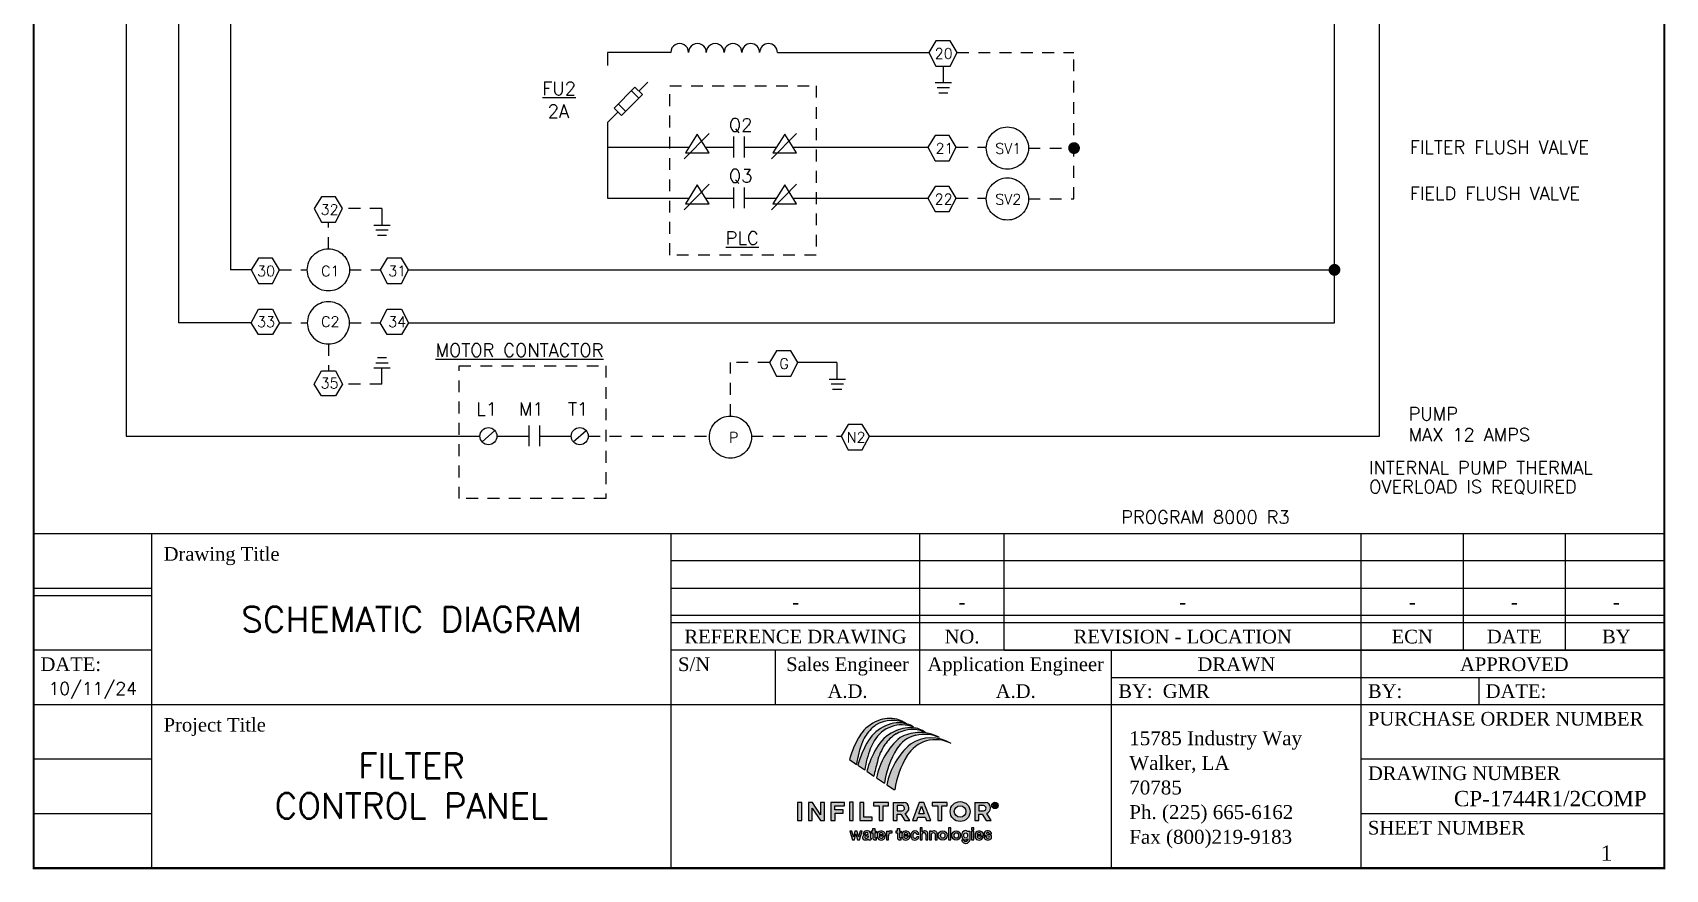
# Model space of a CAD drawing. Extents: x -283 to 170, y -177 to 25.
# Drawn here: x -205.24 to -187.96, y -90.64 to -81.8 of the extents above; entities that cross this region are included whole.
import ezdxf
from ezdxf.enums import TextEntityAlignment as Align

# ---------------------------------------------------------------- set-up
doc = ezdxf.new("R2010")
doc.units = 0
doc.header["$LTSCALE"] = 0.125
doc.header["$MEASUREMENT"] = 0
doc.linetypes.add('DASHED', pattern=[0.75, 0.5, -0.25])
doc.linetypes.add('EJE ESC 25 000$0${ Gas Line }', pattern=[0])
doc.layers.get('0').update_dxf_attribs({"linetype": 'CONTINUOUS'})
doc.layers.add('ASHADE', color=7, linetype='CONTINUOUS')
doc.layers.add('BORDER', color=10, linetype='CONTINUOUS')
doc.styles.get("Standard").update_dxf_attribs({"font": 'simplex.shx', "height": 0.08})
doc.styles.add('STYLE2', font='simplex.shx', dxfattribs={"height": 0.05})
doc.styles.add('STYLE3', font='Times New Roman.ttf', dxfattribs={"height": 0.0625})

# ---------------------------------------------------------------- blocks, each defined once
blk = doc.blocks.new('infiltratorlogo')
for p, q in [((-206.197, -287.794), (-206.06, -287.89)), ((-206.033, -287.904), (-205.9, -287.994)), ((-205.857, -288.021), (-205.72, -288.117)), ((-205.669, -288.154), (-205.516, -288.253)), ((-205.468, -288.285), (-205.315, -288.384)), ((-207.126, -288.63), (-207.21, -288.63)), ((-207.21, -288.631), (-207.21, -288.984)), ((-207.126, -288.984), (-207.126, -288.63)), ((-206.92, -288.633), (-207, -288.633)), ((-207, -288.634), (-207, -288.983)), ((-206.927, -288.983), (-206.927, -288.744)), ((-206.927, -288.744), (-206.763, -288.985)), ((-206.76, -288.87), (-206.92, -288.633)), ((-206.682, -288.634), (-206.76, -288.634)), ((-206.76, -288.634), (-206.76, -288.87)), ((-206.682, -288.985), (-206.682, -288.634)), ((-206.292, -288.632), (-206.564, -288.632)), ((-206.564, -288.633), (-206.564, -288.984)), ((-206.481, -288.774), (-206.481, -288.696)), ((-206.481, -288.696), (-206.292, -288.696)), ((-206.318, -288.774), (-206.481, -288.774)), ((-206.318, -288.837), (-206.318, -288.774)), ((-206.292, -288.696), (-206.292, -288.632)), ((-206.199, -288.628), (-206.199, -288.984)), ((-206.122, -288.628), (-206.199, -288.628)), ((-206.122, -288.984), (-206.122, -288.628)), ((-205.994, -288.631), (-205.994, -288.984)), ((-205.916, -288.631), (-205.994, -288.631)), ((-205.916, -288.92), (-205.916, -288.631)), ((-205.729, -288.631), (-205.729, -288.696)), ((-205.435, -288.631), (-205.729, -288.631)), ((-205.729, -288.696), (-205.62, -288.696)), ((-205.62, -288.696), (-205.62, -288.985)), ((-205.542, -288.985), (-205.542, -288.695)), ((-205.542, -288.695), (-205.435, -288.695)), ((-205.435, -288.695), (-205.435, -288.631)), ((-205.341, -288.631), (-205.341, -288.985)), ((-205.341, -288.631), (-205.133, -288.631)), ((-205.17, -288.691), (-205.264, -288.691)), ((-205.264, -288.691), (-205.264, -288.794)), ((-204.837, -288.631), (-204.969, -288.984)), ((-204.841, -288.851), (-204.789, -288.702)), ((-204.743, -288.631), (-204.837, -288.631)), ((-204.789, -288.702), (-204.739, -288.851)), ((-204.607, -288.986), (-204.743, -288.631)), ((-204.583, -288.631), (-204.583, -288.696)), ((-204.289, -288.631), (-204.583, -288.631)), ((-204.583, -288.696), (-204.474, -288.696)), ((-204.474, -288.696), (-204.474, -288.985)), ((-204.396, -288.985), (-204.396, -288.695)), ((-204.396, -288.695), (-204.289, -288.695)), ((-204.289, -288.695), (-204.289, -288.631)), ((-203.75, -288.631), (-203.75, -288.985)), ((-203.75, -288.631), (-203.542, -288.631)), ((-203.579, -288.691), (-203.673, -288.691)), ((-203.673, -288.691), (-203.673, -288.794)), ((-203.388, -288.656), (-203.388, -288.723)), ((-203.388, -288.656), (-203.348, -288.656)), ((-203.388, -288.723), (-203.373, -288.723)), ((-203.356, -288.668), (-203.373, -288.668)), ((-203.373, -288.668), (-203.373, -288.687)), ((-203.373, -288.687), (-203.356, -288.687)), ((-203.373, -288.723), (-203.373, -288.699)), ((-203.373, -288.699), (-203.36, -288.699)), ((-203.36, -288.699), (-203.346, -288.723)), ((-203.346, -288.723), (-203.329, -288.723)), ((-203.328, -288.723), (-203.344, -288.697)), ((-207.21, -288.984), (-207.126, -288.984)), ((-207, -288.983), (-206.927, -288.983)), ((-206.763, -288.985), (-206.682, -288.985)), ((-206.564, -288.984), (-206.479, -288.984)), ((-206.479, -288.984), (-206.479, -288.837)), ((-206.479, -288.837), (-206.318, -288.837)), ((-206.199, -288.984), (-206.122, -288.984)), ((-205.994, -288.984), (-205.753, -288.984)), ((-205.753, -288.92), (-205.916, -288.92)), ((-205.753, -288.984), (-205.753, -288.92)), ((-205.62, -288.985), (-205.542, -288.985)), ((-205.341, -288.985), (-205.263, -288.985)), ((-205.264, -288.794), (-205.17, -288.794)), ((-205.263, -288.985), (-205.263, -288.858)), ((-205.263, -288.858), (-205.196, -288.858)), ((-205.196, -288.858), (-205.118, -288.986)), ((-205.118, -288.986), (-205.021, -288.986)), ((-205.021, -288.986), (-205.109, -288.847)), ((-204.969, -288.984), (-204.884, -288.984)), ((-204.884, -288.984), (-204.861, -288.915)), ((-204.861, -288.915), (-204.718, -288.915)), ((-204.739, -288.851), (-204.841, -288.851)), ((-204.718, -288.915), (-204.693, -288.986)), ((-204.693, -288.986), (-204.607, -288.986)), ((-204.474, -288.985), (-204.396, -288.985)), ((-203.75, -288.985), (-203.672, -288.985)), ((-203.673, -288.794), (-203.579, -288.794)), ((-203.672, -288.985), (-203.672, -288.858)), ((-203.672, -288.858), (-203.605, -288.858)), ((-203.605, -288.858), (-203.527, -288.986)), ((-203.527, -288.986), (-203.43, -288.986)), ((-203.43, -288.986), (-203.518, -288.847)), ((-206.189, -289.191), (-206.139, -289.357)), ((-206.148, -289.192), (-206.189, -289.192)), ((-206.119, -289.303), (-206.148, -289.192)), ((-206.139, -289.357), (-206.099, -289.357)), ((-206.09, -289.191), (-206.119, -289.303)), ((-206.099, -289.357), (-206.07, -289.244)), ((-206.048, -289.191), (-206.09, -289.191)), ((-206.07, -289.244), (-206.041, -289.357)), ((-206.022, -289.304), (-206.048, -289.191)), ((-206.041, -289.357), (-206, -289.357)), ((-205.99, -289.192), (-206.022, -289.304)), ((-206, -289.357), (-205.948, -289.192)), ((-205.948, -289.192), (-205.99, -289.192)), ((-205.933, -289.245), (-205.891, -289.245)), ((-205.897, -289.361), (-205.88, -289.363)), ((-205.874, -289.284), (-205.838, -289.284)), ((-205.838, -289.284), (-205.831, -289.279)), ((-205.831, -289.279), (-205.831, -289.311)), ((-205.824, -289.348), (-205.824, -289.357)), ((-205.786, -289.223), (-205.786, -289.327)), ((-205.786, -289.327), (-205.772, -289.327)), ((-205.743, -289.192), (-205.773, -289.192)), ((-205.773, -289.192), (-205.773, -289.221)), ((-205.773, -289.221), (-205.744, -289.221)), ((-205.772, -289.327), (-205.772, -289.352)), ((-205.744, -289.221), (-205.744, -289.336)), ((-205.743, -289.192), (-205.743, -289.142)), ((-205.743, -289.142), (-205.705, -289.142)), ((-205.723, -289.357), (-205.67, -289.357)), ((-205.705, -289.142), (-205.705, -289.19)), ((-205.705, -289.19), (-205.67, -289.19)), ((-205.67, -289.221), (-205.704, -289.221)), ((-205.704, -289.221), (-205.704, -289.309)), ((-205.67, -289.322), (-205.675, -289.322)), ((-205.67, -289.19), (-205.67, -289.221)), ((-205.67, -289.357), (-205.67, -289.322)), ((-205.657, -289.248), (-205.657, -289.305)), ((-205.616, -289.258), (-205.538, -289.258)), ((-205.616, -289.285), (-205.493, -289.285)), ((-205.498, -289.303), (-205.538, -289.303)), ((-205.474, -289.19), (-205.474, -289.358)), ((-205.474, -289.19), (-205.435, -289.19)), ((-205.474, -289.358), (-205.434, -289.358)), ((-205.435, -289.19), (-205.435, -289.208)), ((-205.434, -289.358), (-205.434, -289.275)), ((-205.402, -289.185), (-205.369, -289.185)), ((-205.369, -289.227), (-205.402, -289.227)), ((-205.369, -289.185), (-205.369, -289.227)), ((-205.26, -289.192), (-205.29, -289.192)), ((-205.29, -289.192), (-205.29, -289.221)), ((-205.29, -289.221), (-205.261, -289.221)), ((-205.261, -289.221), (-205.261, -289.336)), ((-205.26, -289.192), (-205.26, -289.142)), ((-205.26, -289.142), (-205.222, -289.142)), ((-205.24, -289.357), (-205.186, -289.357)), ((-205.222, -289.142), (-205.222, -289.19)), ((-205.222, -289.19), (-205.187, -289.19)), ((-205.187, -289.221), (-205.221, -289.221)), ((-205.221, -289.221), (-205.221, -289.309)), ((-205.186, -289.322), (-205.192, -289.322)), ((-205.187, -289.19), (-205.187, -289.221)), ((-205.186, -289.357), (-205.186, -289.322)), ((-205.175, -289.248), (-205.175, -289.305)), ((-205.134, -289.258), (-205.057, -289.258)), ((-205.134, -289.285), (-205.012, -289.285)), ((-205.016, -289.303), (-205.057, -289.303)), ((-205, -289.248), (-205, -289.305)), ((-204.959, -289.252), (-204.959, -289.285)), ((-204.884, -289.25), (-204.841, -289.25)), ((-204.841, -289.303), (-204.881, -289.303)), ((-204.776, -289.126), (-204.816, -289.126)), ((-204.816, -289.126), (-204.816, -289.358)), ((-204.816, -289.358), (-204.776, -289.358)), ((-204.776, -289.206), (-204.776, -289.126)), ((-204.776, -289.358), (-204.776, -289.243)), ((-204.709, -289.247), (-204.709, -289.358)), ((-204.709, -289.358), (-204.668, -289.358)), ((-204.668, -289.358), (-204.668, -289.222)), ((-204.636, -289.189), (-204.636, -289.358)), ((-204.595, -289.189), (-204.636, -289.189)), ((-204.636, -289.358), (-204.595, -289.358)), ((-204.595, -289.207), (-204.595, -289.189)), ((-204.595, -289.358), (-204.595, -289.244)), ((-204.527, -289.244), (-204.527, -289.358)), ((-204.527, -289.358), (-204.487, -289.358)), ((-204.487, -289.358), (-204.487, -289.223)), ((-204.266, -289.128), (-204.266, -289.357)), ((-204.221, -289.128), (-204.266, -289.128)), ((-204.266, -289.357), (-204.221, -289.357)), ((-204.221, -289.357), (-204.221, -289.128)), ((-203.963, -289.368), (-204.007, -289.368)), ((-203.889, -289.343), (-203.889, -289.368)), ((-203.888, -289.2), (-203.888, -289.189)), ((-203.888, -289.189), (-203.844, -289.189)), ((-203.844, -289.189), (-203.844, -289.36)), ((-203.815, -289.126), (-203.815, -289.165)), ((-203.769, -289.126), (-203.815, -289.126)), ((-203.815, -289.165), (-203.769, -289.165)), ((-203.814, -289.19), (-203.814, -289.357)), ((-203.771, -289.191), (-203.814, -289.19)), ((-203.814, -289.357), (-203.771, -289.357)), ((-203.771, -289.357), (-203.771, -289.191)), ((-203.769, -289.165), (-203.769, -289.126)), ((-203.745, -289.248), (-203.745, -289.305)), ((-203.705, -289.258), (-203.627, -289.258)), ((-203.705, -289.285), (-203.582, -289.285)), ((-203.587, -289.303), (-203.627, -289.303)), ((-203.53, -289.298), (-203.57, -289.298)), ((-203.57, -289.298), (-203.57, -289.327)), ((-203.53, -289.31), (-203.53, -289.298)), ((-203.492, -289.29), (-203.516, -289.285)), ((-203.498, -289.249), (-203.464, -289.259)), ((-203.471, -289.24), (-203.471, -289.232)), ((-203.471, -289.24), (-203.427, -289.24)), ((-203.427, -289.24), (-203.427, -289.235)), ((-203.422, -289.326), (-203.422, -289.285))]:
    blk.add_line(p, q)
for centre, radius in [((-204.037, -288.808), 0.194), ((-204.037, -288.808), 0.113), ((-203.358, -288.69), 0.0614)]:
    blk.add_circle(centre, radius)
for centre, radius, start, end in [((-205.377, -287.718), 0.731, 111.1449, 146.2828), ((-205.172, -287.853), 0.785, 114.07, 146.6236), ((-205.356, -287.633), 0.605, 123.1348, 133.9772), ((-205.186, -287.693), 0.578, 129.9186, 129.9186), ((-205.178, -287.733), 0.614, 67.8623, 150.6381), ((-205.359, -287.642), 0.611, 62.2912, 122.4082), ((-205.417, -287.566), 0.575, 75.3272, 112.8407), ((-205.24, -287.641), 0.564, 72.992, 116.4907), ((-205.024, -287.828), 0.653, 84.6785, 118.1889), ((-205.456, -287.661), 0.677, 55.8046, 74.2215), ((-205.164, -287.449), 0.359, 52.5312, 75.6473), ((-204.97, -287.567), 0.39, 50.0466, 89.1296), ((-204.529, -288.24), 1.726, 147.4976, 165.0305), ((-204.136, -288.161), 1.943, 158.4658, 171.9946), ((-204.122, -288.433), 1.983, 149.3012, 164.5252), ((-205.117, -287.821), 0.907, 136.6018, 155.7028), ((-204.77, -288.006), 1.104, 148.674, 157.5168), ((-204.304, -288.418), 1.39, 130.6024, 169.0527), ((-205.019, -287.915), 0.733, 115.3222, 152.2665), ((-204.937, -287.879), 0.681, 120.9354, 146.5241), ((-204.103, -288.549), 1.39, 130.6024, 169.0527), ((-204.967, -287.847), 0.637, 76.097, 120.1239), ((-204.767, -287.901), 0.595, 103.1732, 148.1404), ((-204.828, -288.077), 0.81, 92.9768, 118.0357), ((-204.516, -288.059), 0.652, 62.1529, 149.1375), ((-204.601, -288.11), 0.739, 58.113, 123.4149), ((-204.736, -288.057), 0.753, 66.9498, 102.7699), ((-204.816, -288.038), 0.772, 60.9472, 94.0384), ((-204.933, -287.639), 0.428, 59.9935, 73.7503), ((-203.823, -288.331), 2.104, 159.1997, 170.7974), ((-204.348, -288.394), 1.554, 148.1406, 166.1152), ((-204.71, -288.053), 0.966, 145.3175, 167.2783), ((-203.721, -288.531), 1.816, 148.6904, 171.1925), ((-203.52, -288.662), 1.816, 148.6904, 171.1925), ((-201.028, -289.125), 4.8, 164.4768, 167.8787), ((-205.18, -288.75), 0.0603, 8.9926, 80.1753), ((-205.171, -288.743), 0.0505, 270.9961, 2.8278), ((-205.14, -288.735), 0.104, 358.4641, 86.1493), ((-205.145, -288.743), 0.109, 288.9829, 2.7754), ((-203.589, -288.75), 0.0603, 8.9926, 80.1753), ((-203.58, -288.743), 0.0505, 270.9961, 2.8278), ((-203.549, -288.735), 0.104, 358.4641, 86.1493), ((-203.554, -288.743), 0.109, 288.9829, 2.7754), ((-203.358, -288.69), 0.0448, 312.5787, 311.0531), ((-203.357, -288.679), 0.0114, 8.9926, 80.1753), ((-203.356, -288.678), 0.00953, 270.9961, 2.8278), ((-203.35, -288.676), 0.0196, 358.4641, 86.1493), ((-203.351, -288.678), 0.0206, 288.9829, 2.7754), ((-205.897, -289.314), 0.0468, 342.3235, 342.3235), ((-205.897, -289.314), 0.0468, 113.8186, 270), ((-205.855, -289.262), 0.0793, 29.0778, 167.9473), ((-205.886, -289.316), 0.0541, 88.7457, 124.1823), ((-205.874, -289.308), 0.0237, 90, 240.7709), ((-205.86, -289.247), 0.0309, 357.4428, 177.2947), ((-205.884, -289.148), 0.114, 269.0757, 298.4584), ((-205.869, -289.286), 0.0449, 248.6619, 326.4625), ((-205.872, -289.281), 0.0823, 263.935, 305.3679), ((-205.801, -289.325), 0.0396, 234.2714, 316.8822), ((-205.714, -289.327), 0.0309, 197.01, 254.3014), ((-205.686, -289.307), 0.0184, 183.6517, 306.3049), ((-205.576, -289.273), 0.0841, 339.0167, 339.0167), ((-205.576, -289.273), 0.0841, 352.0238, 162.3343), ((-205.577, -289.286), 0.0815, 193.798, 347.4902), ((-205.577, -289.261), 0.0389, 3.5002, 176.4998), ((-205.576, -289.289), 0.0402, 174.5771, 338.6104), ((-205.402, -289.221), 0.0357, 89.0445, 158.319), ((-205.378, -289.277), 0.0561, 115.2547, 182.9276), ((-205.387, -289.214), 0.0195, 220.5880756644533, 220.5880759030287), ((-205.231, -289.327), 0.0309, 197.01, 254.3014), ((-205.203, -289.307), 0.0184, 183.6517, 306.3049), ((-205.095, -289.273), 0.0841, 352.0238, 162.3343), ((-205.096, -289.286), 0.0815, 193.798, 347.4902), ((-205.094, -289.289), 0.0402, 174.5771, 338.6104), ((-205.095, -289.261), 0.0389, 3.5002, 176.4998), ((-204.92, -289.267), 0.0815, 11.8896, 166.202), ((-204.92, -289.286), 0.0815, 193.798, 347.4902), ((-204.922, -289.256), 0.0375, 8.4338, 174.265), ((-204.919, -289.289), 0.0402, 174.5771, 338.6104), ((-204.727, -289.25), 0.0656, 25.7394, 137.9479), ((-204.743, -289.254), 0.0349, 12.5426, 161.5261), ((-204.546, -289.251), 0.0656, 25.7394, 137.9479), ((-204.561, -289.257), 0.0363, 19.6799, 160.3201), ((-203.926, -289.346), 0.0836, 194.7442, 350.5657), ((-203.926, -289.356), 0.0386, 198.3174, 341.6826), ((-203.665, -289.273), 0.0841, 352.0238, 162.3343), ((-203.666, -289.286), 0.0815, 193.798, 347.4902), ((-203.666, -289.261), 0.0389, 3.5002, 176.4998), ((-203.665, -289.289), 0.0402, 174.5771, 338.6104), ((-203.496, -289.275), 0.0898, 215.1505, 325.8255), ((-203.496, -289.288), 0.0406, 264.3669, 276.9683), ((-203.49, -289.348), 0.0934, 42.5984, 73.7955)]:
    blk.add_arc(centre, radius, start, end)
for centre, major_axis, ratio in [((-204.377, -289.275), (0, -0.0927), 0.92487), ((-204.375, -289.275), (0, -0.0538), 0.797098), ((-204.114, -289.275), (0, -0.0927), 0.92487), ((-204.111, -289.275), (0, -0.0538), 0.797098), ((-203.928, -289.274), (0, -0.0509), 0.744589)]:
    blk.add_ellipse(centre, major_axis=major_axis, ratio=ratio)
for centre, major_axis, ratio, start_param, end_param in [((-203.935, -289.271), (0, -0.0915), 0.824152, 2.463653, 6.937867), ((-203.498, -289.235), (-0.071, 0), 0.72729, 3.049896, 7.600085), ((-203.496, -289.309), (-0.0346, -0.0004), 0.558307, 6.270175, 10.879731), ((-203.498, -289.234), (-0.0274, 0), 0.53908, 3.141593, 7.853982)]:
    blk.add_ellipse(centre, major_axis=major_axis, ratio=ratio, start_param=start_param, end_param=end_param)
blk = doc.blocks.new('infiltratorlogo3')
h = blk.add_hatch(color=0)
h.dxf.hatch_style = 1
h.paths.add_polyline_path([(-207.126, -288.63), (-207.21, -288.63), (-207.21, -288.984), (-207.126, -288.984)])
h.paths.add_polyline_path([(-206.92, -288.633), (-207, -288.633), (-207, -288.983), (-206.927, -288.983), (-206.927, -288.744), (-206.763, -288.985), (-206.682, -288.985), (-206.682, -288.634), (-206.76, -288.634), (-206.76, -288.87)])
h.paths.add_polyline_path([(-206.292, -288.632), (-206.564, -288.632), (-206.564, -288.984), (-206.479, -288.984), (-206.479, -288.837), (-206.318, -288.837), (-206.318, -288.774), (-206.481, -288.774), (-206.481, -288.696), (-206.292, -288.696)])
h.paths.add_polyline_path([(-206.122, -288.628), (-206.199, -288.628), (-206.199, -288.984), (-206.122, -288.984)])
h.paths.add_polyline_path([(-205.916, -288.631), (-205.994, -288.631), (-205.994, -288.984), (-205.753, -288.984), (-205.753, -288.92), (-205.916, -288.92)])
h.paths.add_polyline_path([(-205.435, -288.631), (-205.729, -288.631), (-205.729, -288.696), (-205.62, -288.696), (-205.62, -288.985), (-205.542, -288.985), (-205.542, -288.695), (-205.435, -288.695)])
h.paths.add_polyline_path([(-205.133, -288.631), (-205.341, -288.631), (-205.341, -288.985), (-205.263, -288.985), (-205.263, -288.858), (-205.196, -288.858), (-205.118, -288.986), (-205.021, -288.986), (-205.109, -288.847, 0.333589), (-205.036, -288.738, 0.402429)])
h.paths.add_polyline_path([(-205.264, -288.691), (-205.17, -288.691, -0.320982), (-205.121, -288.741, -0.423608), (-205.17, -288.794), (-205.264, -288.794)], flags=16)
h.paths.add_polyline_path([(-204.743, -288.631), (-204.837, -288.631), (-204.969, -288.984), (-204.884, -288.984), (-204.861, -288.915), (-204.718, -288.915), (-204.693, -288.986), (-204.607, -288.986)])
h.paths.add_polyline_path([(-204.789, -288.702), (-204.739, -288.851), (-204.841, -288.851)], flags=16)
h.paths.add_polyline_path([(-204.289, -288.631), (-204.583, -288.631), (-204.583, -288.696), (-204.474, -288.696), (-204.474, -288.985), (-204.396, -288.985), (-204.396, -288.695), (-204.289, -288.695)])
h.paths.add_polyline_path([(-204.232, -288.808, 1), (-203.843, -288.808, 1)])
h.paths.add_polyline_path([(-203.924, -288.808, -1), (-204.15, -288.808, -1)], flags=16)
h.paths.add_polyline_path([(-203.542, -288.631), (-203.75, -288.631), (-203.75, -288.985), (-203.672, -288.985), (-203.672, -288.858), (-203.605, -288.858), (-203.527, -288.986), (-203.43, -288.986), (-203.518, -288.847, 0.333589), (-203.445, -288.738, 0.402429)])
h.paths.add_polyline_path([(-203.579, -288.691, -0.320982), (-203.53, -288.741, -0.423608), (-203.579, -288.794), (-203.673, -288.794), (-203.673, -288.691)], flags=16)
h.paths.add_polyline_path([(-203.42, -288.69, 1), (-203.297, -288.69, 1)])
h.paths.add_polyline_path([(-203.328, -288.723), (-203.344, -288.697, 0.333589), (-203.33, -288.677, 0.402429), (-203.348, -288.656), (-203.388, -288.656), (-203.388, -288.723), (-203.373, -288.723), (-203.373, -288.699), (-203.36, -288.699), (-203.346, -288.723), (-203.329, -288.723, -150.221914)], flags=16)
h.paths.add_polyline_path([(-203.373, -288.668), (-203.356, -288.668, -0.320982), (-203.346, -288.677, -0.423608), (-203.356, -288.687), (-203.373, -288.687)], flags=16)
edge = h.paths.add_edge_path()
edge.add_ellipse((-203.498, -289.235), major_axis=(-0.071, 0), ratio=0.72729, start_angle=180, end_angle=435.4528)
edge.add_line((-203.516, -289.285), (-203.492, -289.29))
edge.add_ellipse((-203.496, -289.309), major_axis=(0.0346, 0.0004), ratio=0.558307, start_angle=277.3903, end_angle=443.3627, ccw=False)
edge.add_arc((-203.496, -289.288), 0.0406, 264.3669, 276.9683, ccw=False)
edge.add_ellipse((-203.496, -289.309), major_axis=(0.0346, 0.0004), ratio=0.558307, start_angle=180, end_angle=262.6097, ccw=False)
edge.add_ellipse((-203.496, -289.309), major_axis=(0.0346, 0.0004), ratio=0.558307, start_angle=179.2546, end_angle=180, ccw=False)
edge.add_line((-203.53, -289.309), (-203.53, -289.298))
edge.add_line((-203.53, -289.298), (-203.57, -289.298))
edge.add_line((-203.57, -289.298), (-203.57, -289.327))
edge.add_arc((-203.496, -289.275), 0.0898, 215.1505, 325.8255)
edge.add_line((-203.422, -289.326), (-203.422, -289.285))
edge.add_arc((-203.49, -289.348), 0.0934, 42.5984, 73.7955)
edge.add_line((-203.464, -289.259), (-203.498, -289.249))
edge.add_ellipse((-203.498, -289.234), major_axis=(0.0274, 0), ratio=0.53908, start_angle=0, end_angle=270, ccw=False)
edge.add_line((-203.471, -289.234), (-203.471, -289.24))
edge.add_line((-203.471, -289.24), (-203.427, -289.24))
edge.add_ellipse((-203.498, -289.235), major_axis=(-0.071, 0), ratio=0.72729, start_angle=174.7462, end_angle=180)
h.paths.add_polyline_path([(-203.745, -289.248), (-203.745, -289.305, 0.793245), (-203.587, -289.303), (-203.627, -289.303, -0.869542), (-203.705, -289.285), (-203.582, -289.285, 0.918827)])
h.paths.add_polyline_path([(-203.627, -289.258), (-203.705, -289.258, -0.940703)], flags=16)
h.paths.add_polyline_path([(-203.771, -289.191), (-203.814, -289.19), (-203.814, -289.357), (-203.771, -289.357)])
h.paths.add_polyline_path([(-203.769, -289.126), (-203.815, -289.126), (-203.815, -289.165), (-203.769, -289.165)])
edge = h.paths.add_edge_path()
edge.add_line((-203.844, -289.189), (-203.888, -289.189))
edge.add_line((-203.888, -289.189), (-203.888, -289.2))
edge.add_ellipse((-203.935, -289.271), major_axis=(0, 0.0915), ratio=0.824152, start_angle=-38.8431, end_angle=217.5105)
edge.add_line((-203.889, -289.343), (-203.889, -289.368))
edge.add_arc((-203.926, -289.356), 0.0386, 198.3174, 341.6826, ccw=False)
edge.add_line((-203.963, -289.368), (-204.007, -289.368))
edge.add_arc((-203.926, -289.346), 0.0836, 194.7442, 350.5657)
edge.add_line((-203.844, -289.36), (-203.844, -289.189))
edge = h.paths.add_edge_path(flags=16)
edge.add_ellipse((-203.928, -289.274), major_axis=(0, 0.0509), ratio=0.744589, start_angle=0, end_angle=360)
edge = h.paths.add_edge_path()
edge.add_ellipse((-204.114, -289.275), major_axis=(0, 0.0927), ratio=0.92487, start_angle=0, end_angle=360)
edge = h.paths.add_edge_path(flags=16)
edge.add_ellipse((-204.111, -289.275), major_axis=(0, 0.0538), ratio=0.797098, start_angle=0, end_angle=360)
h.paths.add_polyline_path([(-204.221, -289.128), (-204.266, -289.128), (-204.266, -289.357), (-204.221, -289.357)])
edge = h.paths.add_edge_path()
edge.add_ellipse((-204.377, -289.275), major_axis=(0, 0.0927), ratio=0.92487, start_angle=0, end_angle=360)
edge = h.paths.add_edge_path(flags=16)
edge.add_ellipse((-204.375, -289.275), major_axis=(0, 0.0538), ratio=0.797098, start_angle=0, end_angle=360)
h.paths.add_polyline_path([(-204.527, -289.244), (-204.527, -289.358), (-204.487, -289.358), (-204.487, -289.223, 0.532877), (-204.595, -289.207), (-204.595, -289.189), (-204.636, -289.189), (-204.636, -289.358), (-204.595, -289.358), (-204.595, -289.244, -0.704379)])
h.paths.add_polyline_path([(-204.668, -289.222, 0.532877), (-204.776, -289.206), (-204.776, -289.126), (-204.816, -289.126), (-204.816, -289.358), (-204.776, -289.358), (-204.776, -289.243, -0.760304), (-204.709, -289.247), (-204.709, -289.358), (-204.668, -289.358)])
h.paths.add_polyline_path([(-205, -289.248), (-205, -289.305, 0.793245), (-204.841, -289.303), (-204.881, -289.303, -0.869542), (-204.959, -289.285), (-204.959, -289.252, -0.883413), (-204.884, -289.25), (-204.841, -289.25, 0.797663)])
h.paths.add_polyline_path([(-205.175, -289.248), (-205.175, -289.305, 0.793245), (-205.016, -289.303), (-205.057, -289.303, -0.869542), (-205.134, -289.285), (-205.012, -289.285, 0.918827)])
h.paths.add_polyline_path([(-205.057, -289.258), (-205.134, -289.258, -0.940703)], flags=16)
h.paths.add_polyline_path([(-205.187, -289.19), (-205.222, -289.19), (-205.222, -289.142), (-205.26, -289.142), (-205.26, -289.192), (-205.29, -289.192), (-205.29, -289.221), (-205.261, -289.221), (-205.261, -289.336, 0.255321), (-205.24, -289.357), (-205.186, -289.357), (-205.186, -289.322), (-205.192, -289.322, -0.592891), (-205.221, -289.309), (-205.221, -289.221), (-205.187, -289.221)])
h.paths.add_polyline_path([(-205.369, -289.185), (-205.402, -289.185, 0.302696), (-205.435, -289.208), (-205.435, -289.19), (-205.474, -289.19), (-205.474, -289.358), (-205.434, -289.358), (-205.434, -289.28, -0.304171), (-205.402, -289.227), (-205.369, -289.227)])
h.paths.add_polyline_path([(-205.657, -289.248), (-205.657, -289.305, 0.793245), (-205.498, -289.303), (-205.538, -289.303, -0.869542), (-205.616, -289.285), (-205.493, -289.285, 0.918827)])
h.paths.add_polyline_path([(-205.538, -289.258), (-205.616, -289.258, -0.940703)], flags=16)
h.paths.add_polyline_path([(-205.67, -289.19), (-205.705, -289.19), (-205.705, -289.142), (-205.743, -289.142), (-205.743, -289.192), (-205.773, -289.192), (-205.773, -289.221), (-205.744, -289.221), (-205.744, -289.336, 0.255321), (-205.723, -289.357), (-205.67, -289.357), (-205.67, -289.322), (-205.675, -289.322, -0.592891), (-205.704, -289.309), (-205.704, -289.221), (-205.67, -289.221)])
h.paths.add_polyline_path([(-205.933, -289.245), (-205.891, -289.245, -0.998708), (-205.829, -289.248, -0.128913), (-205.886, -289.262, 0.150264), (-205.916, -289.271, 0.811096), (-205.897, -289.361), (-205.88, -289.363, 0.182781), (-205.824, -289.348), (-205.824, -289.357, 0.376926), (-205.772, -289.352), (-205.772, -289.327), (-205.786, -289.327), (-205.786, -289.223, 0.692882)])
h.paths.add_polyline_path([(-205.831, -289.279), (-205.831, -289.311, -0.353139), (-205.885, -289.328, -0.772685), (-205.874, -289.284), (-205.838, -289.284)], flags=16)
h.paths.add_polyline_path([(-205.948, -289.192), (-205.99, -289.192), (-206.022, -289.304), (-206.048, -289.191), (-206.09, -289.191), (-206.119, -289.303), (-206.148, -289.192), (-206.189, -289.192), (-206.139, -289.357), (-206.099, -289.357), (-206.07, -289.244), (-206.041, -289.357), (-206, -289.357)])
h.paths.add_polyline_path([(-205.075, -287.725, -0.398881), (-204.211, -287.483, 0.292903), (-205.008, -287.493, 0.169363), (-205.468, -288.285), (-205.315, -288.384, -0.09746)])
h.paths.add_polyline_path([(-205.273, -287.587, -0.198764), (-204.903, -287.322, -0.15758), (-204.441, -287.363, 0.145399), (-204.87, -287.268, 0.109778), (-205.209, -287.362, 0.169363), (-205.669, -288.154), (-205.516, -288.253, -0.098501)])
h.paths.add_polyline_path([(-205.652, -287.841, -0.096116), (-205.504, -287.504, -0.112118), (-205.286, -287.296, -0.194502), (-204.813, -287.228, -0.060097), (-204.719, -287.268, 0.172204), (-204.964, -287.177, 0.147268), (-205.333, -287.252, 0.162611), (-205.668, -287.574, 0.07859), (-205.857, -288.021), (-205.72, -288.117, -0.014845)])
h.paths.add_polyline_path([(-205.789, -287.584, -0.038603), (-205.712, -287.432, -0.377748), (-204.946, -287.164, 0.101206), (-205.076, -287.101, 0.192111), (-205.492, -287.136, 0.143005), (-205.827, -287.421, 0.066525), (-206.033, -287.904), (-205.9, -287.994, -0.050648)])
h.paths.add_polyline_path([(-205.944, -287.448, -0.083538), (-205.776, -287.198, -0.047344), (-205.687, -287.127, -0.268497), (-205.076, -287.101, 0.080532), (-205.272, -287.01, 0.165161), (-205.64, -287.036, 0.154531), (-205.985, -287.312, 0.076652), (-206.197, -287.794), (-206.06, -287.89, -0.059099)])
at = {"color": 0}
blk.add_blockref('infiltratorlogo', (0, 0), dxfattribs=at)

msp = doc.modelspace()

# ---------------------------------------------------------------- linework, layer by layer
msp.add_line((-187.976, -87.095), (-205.225, -87.095))
msp.add_line((-187.976, -87.095), (-205.225, -87.095))
at = {"color": 7}
for p, q in [((-203.977, -90.63), (-203.977, -87.095)), ((-198.481, -90.63), (-198.481, -87.095)), ((-195.85, -88.902), (-195.85, -87.095)), ((-194.959, -88.326), (-194.959, -87.095)), ((-191.183, -90.63), (-191.183, -87.095)), ((-190.103, -87.095), (-190.103, -88.326)), ((-189.023, -87.095), (-189.023, -88.326)), ((-187.976, -87.383), (-198.481, -87.383)), ((-203.977, -87.672), (-205.225, -87.672)), ((-187.976, -87.672), (-198.481, -87.672)), ((-203.977, -87.75), (-205.225, -87.75)), ((-187.976, -87.96), (-198.481, -87.96)), ((-187.976, -88.038), (-198.481, -88.038)), ((-203.977, -88.326), (-205.225, -88.326)), ((-187.976, -88.326), (-198.481, -88.326)), ((-197.383, -88.326), (-197.383, -88.902)), ((-194.959, -88.326), (-191.183, -88.326)), ((-193.823, -90.63), (-193.823, -88.326)), ((-191.183, -88.326), (-187.976, -88.326)), ((-193.823, -88.614), (-187.976, -88.614)), ((-189.937, -88.614), (-189.937, -88.902)), ((-187.976, -88.902), (-205.225, -88.902)), ((-203.977, -89.478), (-205.225, -89.478)), ((-187.976, -89.478), (-191.183, -89.478)), ((-203.977, -90.054), (-205.225, -90.054)), ((-187.976, -90.054), (-191.183, -90.054))]:
    msp.add_line(p, q, dxfattribs=at)
at = {"layer": 'ASHADE'}
for p, q in [((-191.465, -84.866), (-191.465, -69.35)), ((-190.988, -86.064), (-190.988, -69.35)), ((-204.249, -70.326), (-204.249, -86.064)), ((-203.701, -70.326), (-203.692, -84.866)), ((-203.151, -70.326), (-203.142, -84.306)), ((-198.486, -82.009), (-199.154, -82.009)), ((-199.154, -82.009), (-199.154, -82.147)), ((-197.358, -82.009), (-195.756, -82.009)), ((-195.606, -82.152), (-195.606, -82.326)), ((-198.823, -82.417), (-198.729, -82.323)), ((-195.69, -82.327), (-195.517, -82.327)), ((-195.668, -82.377), (-195.538, -82.377)), ((-199.041, -82.552), (-198.962, -82.631)), ((-198.903, -82.413), (-198.824, -82.492)), ((-195.652, -82.434), (-195.555, -82.434)), ((-199.154, -82.748), (-199.043, -82.637)), ((-199.154, -82.748), (-199.154, -83.547)), ((-198.08, -82.864), (-198.344, -83.133)), ((-197.155, -82.864), (-197.419, -83.133)), ((-199.154, -83.009), (-198.292, -83.009)), ((-198.118, -83.009), (-197.821, -83.009)), ((-197.711, -83.009), (-197.367, -83.009)), ((-197.193, -83.009), (-195.765, -83.009)), ((-198.08, -83.402), (-198.344, -83.671)), ((-197.155, -83.402), (-197.419, -83.671)), ((-199.154, -83.547), (-198.292, -83.547)), ((-198.118, -83.547), (-197.821, -83.547)), ((-197.711, -83.547), (-197.367, -83.547)), ((-197.193, -83.547), (-195.765, -83.547)), ((-201.544, -83.657), (-201.544, -83.832)), ((-201.628, -83.833), (-201.455, -83.833)), ((-201.606, -83.882), (-201.476, -83.882)), ((-201.59, -83.94), (-201.493, -83.94)), ((-202.924, -84.306), (-203.142, -84.306)), ((-202.924, -84.866), (-203.692, -84.866)), ((-201.606, -85.29), (-201.476, -85.29)), ((-201.59, -85.233), (-201.493, -85.233)), ((-196.728, -85.285), (-196.728, -85.46)), ((-201.628, -85.34), (-201.455, -85.34)), ((-201.544, -85.515), (-201.544, -85.341)), ((-196.811, -85.46), (-196.639, -85.46)), ((-196.79, -85.51), (-196.66, -85.51)), ((-196.774, -85.567), (-196.676, -85.567)), ((-200.483, -86.124), (-200.347, -86.004)), ((-199.517, -86.124), (-199.381, -86.004)), ((-204.249, -86.064), (-200.505, -86.064)), ((-200.324, -86.064), (-199.987, -86.064)), ((-199.876, -86.064), (-199.54, -86.064)), ((-196.385, -86.064), (-190.988, -86.064))]:
    msp.add_line(p, q, dxfattribs=at)
at = {"layer": 'ASHADE', "linetype": 'DASHED', "ltscale": 2}
for p, q in [((-195.457, -82.009), (-194.223, -82.009)), ((-194.223, -83.557), (-194.223, -82.009)), ((-195.466, -83.009), (-195.148, -83.009)), ((-194.702, -83.019), (-194.223, -83.019)), ((-195.466, -83.547), (-195.148, -83.547)), ((-194.702, -83.557), (-194.223, -83.557)), ((-201.544, -83.657), (-201.958, -83.657)), ((-202.108, -84.084), (-202.108, -83.801)), ((-202.625, -84.306), (-202.331, -84.306)), ((-201.885, -84.306), (-201.56, -84.306)), ((-202.625, -84.866), (-202.331, -84.866)), ((-201.885, -84.866), (-201.56, -84.866)), ((-202.108, -85.089), (-202.108, -85.372)), ((-197.855, -85.851), (-197.855, -85.285)), ((-197.441, -85.285), (-197.855, -85.285)), ((-201.544, -85.515), (-201.958, -85.515)), ((-199.359, -86.064), (-198.077, -86.064)), ((-197.632, -86.064), (-196.684, -86.064))]:
    msp.add_line(p, q, dxfattribs=at)
at = {"layer": 'ASHADE', "ltscale": 0.25}
for p, q in [((-201.261, -84.306), (-191.465, -84.306)), ((-201.261, -84.866), (-191.465, -84.866))]:
    msp.add_line(p, q, dxfattribs=at)
at = {"layer": 'ASHADE', "linetype": 'EJE ESC 25 000$0${ Gas Line }', "ltscale": 2}
msp.add_line((-196.728, -85.285), (-197.142, -85.285), dxfattribs=at)
at = {"layer": 'ASHADE', "const_width": 0.023}
msp.add_lwpolyline([(-205.225, -90.63), (-205.225, -67.632), (-187.976, -67.632), (-187.976, -90.63)], close=True, dxfattribs=at)
at = {"layer": 'ASHADE'}
for points in [[(-195.532, -82.152), (-195.457, -82.009), (-195.532, -81.885), (-195.681, -81.885), (-195.756, -82.009), (-195.681, -82.152)], [(-199.085, -82.596), (-198.865, -82.375), (-198.786, -82.454), (-199.006, -82.674)], [(-198.206, -82.871), (-198.33, -83.07), (-198.08, -83.07)], [(-197.281, -82.871), (-197.405, -83.07), (-197.155, -83.07)], [(-195.541, -83.152), (-195.466, -83.009), (-195.541, -82.886), (-195.69, -82.886), (-195.765, -83.009), (-195.69, -83.152)], [(-198.206, -83.409), (-198.33, -83.608), (-198.08, -83.608)], [(-197.281, -83.409), (-197.405, -83.608), (-197.155, -83.608)], [(-202.033, -83.801), (-201.958, -83.657), (-202.033, -83.534), (-202.182, -83.534), (-202.257, -83.657), (-202.182, -83.801)], [(-195.541, -83.69), (-195.466, -83.547), (-195.541, -83.424), (-195.69, -83.424), (-195.765, -83.547), (-195.69, -83.69)], [(-202.7, -84.45), (-202.625, -84.306), (-202.7, -84.183), (-202.849, -84.183), (-202.924, -84.306), (-202.849, -84.45)], [(-201.335, -84.45), (-201.261, -84.306), (-201.335, -84.183), (-201.485, -84.183), (-201.56, -84.306), (-201.485, -84.45)], [(-202.7, -84.723), (-202.625, -84.866), (-202.7, -84.989), (-202.849, -84.989), (-202.924, -84.866), (-202.849, -84.723)], [(-201.335, -84.723), (-201.261, -84.866), (-201.335, -84.989), (-201.485, -84.989), (-201.56, -84.866), (-201.485, -84.723)], [(-197.217, -85.428), (-197.142, -85.285), (-197.217, -85.162), (-197.366, -85.162), (-197.441, -85.285), (-197.366, -85.428)], [(-202.033, -85.372), (-201.958, -85.515), (-202.033, -85.639), (-202.182, -85.639), (-202.257, -85.515), (-202.182, -85.372)], [(-196.46, -86.207), (-196.385, -86.064), (-196.46, -85.94), (-196.609, -85.94), (-196.684, -86.064), (-196.609, -86.207)]]:
    msp.add_lwpolyline(points, close=True, dxfattribs=at)
at = {"layer": 'ASHADE', "linetype": 'DASHED', "ltscale": 2}
for points in [[(-198.497, -82.36), (-196.947, -82.36), (-196.947, -84.15), (-198.497, -84.15)], [(-200.725, -85.32), (-199.174, -85.32), (-199.174, -86.724), (-200.725, -86.724)]]:
    msp.add_lwpolyline(points, close=True, dxfattribs=at)
at = {"layer": 'ASHADE'}
for points in [[(-197.821, -82.896), (-197.821, -83.117)], [(-197.711, -82.896), (-197.711, -83.117)], [(-197.821, -83.434), (-197.821, -83.655)], [(-197.711, -83.434), (-197.711, -83.655)], [(-199.987, -85.95), (-199.987, -86.171)], [(-199.876, -85.95), (-199.876, -86.171)]]:
    msp.add_lwpolyline(points, dxfattribs=at)
for points in [[(-195.148, -83.019, -0.098491), (-195.131, -82.934, -0.098491), (-195.083, -82.862, -0.098491), (-195.01, -82.813, -0.098491), (-194.925, -82.796, -0.098491), (-194.84, -82.813, -0.098491), (-194.768, -82.862, -0.098491), (-194.719, -82.934, -0.098491), (-194.702, -83.019, -0.098491), (-194.719, -83.105, -0.098491), (-194.768, -83.177, -0.098491), (-194.84, -83.225, -0.098491), (-194.925, -83.242, -0.098491), (-195.01, -83.225, -0.098491), (-195.083, -83.177, -0.098491), (-195.131, -83.105, -0.098491)], [(-195.148, -83.557, -0.098491), (-195.131, -83.472, -0.098491), (-195.083, -83.4, -0.098491), (-195.01, -83.351, -0.098491), (-194.925, -83.334, -0.098491), (-194.84, -83.351, -0.098491), (-194.768, -83.4, -0.098491), (-194.719, -83.472, -0.098491), (-194.702, -83.557, -0.098491), (-194.719, -83.643, -0.098491), (-194.768, -83.715, -0.098491), (-194.84, -83.763, -0.098491), (-194.925, -83.78, -0.098491), (-195.01, -83.763, -0.098491), (-195.083, -83.715, -0.098491), (-195.131, -83.643, -0.098491)], [(-202.331, -84.306, -0.098491), (-202.314, -84.221, -0.098491), (-202.265, -84.149, -0.098491), (-202.193, -84.1, -0.098491), (-202.108, -84.084, -0.098491), (-202.022, -84.1, -0.098491), (-201.95, -84.149, -0.098491), (-201.902, -84.221, -0.098491), (-201.885, -84.306, -0.098491), (-201.902, -84.392, -0.098491), (-201.95, -84.464, -0.098491), (-202.022, -84.512, -0.098491), (-202.108, -84.529, -0.098491), (-202.193, -84.512, -0.098491), (-202.265, -84.464, -0.098491), (-202.314, -84.392, -0.098491)], [(-202.331, -84.866, 0.098491), (-202.314, -84.951, 0.098491), (-202.265, -85.024, 0.098491), (-202.193, -85.072, 0.098491), (-202.108, -85.089, 0.098491), (-202.022, -85.072, 0.098491), (-201.95, -85.024, 0.098491), (-201.902, -84.951, 0.098491), (-201.885, -84.866, 0.098491), (-201.902, -84.781, 0.098491), (-201.95, -84.708, 0.098491), (-202.022, -84.66, 0.098491), (-202.108, -84.643, 0.098491), (-202.193, -84.66, 0.098491), (-202.265, -84.708, 0.098491), (-202.314, -84.781, 0.098491)], [(-198.078, -86.074, -0.098491), (-198.061, -85.989, -0.098491), (-198.012, -85.916, -0.098491), (-197.94, -85.868, -0.098491), (-197.855, -85.851, -0.098491), (-197.77, -85.868, -0.098491), (-197.697, -85.916, -0.098491), (-197.649, -85.989, -0.098491), (-197.632, -86.074, -0.098491), (-197.649, -86.159, -0.098491), (-197.697, -86.231, -0.098491), (-197.77, -86.28, -0.098491), (-197.855, -86.297, -0.098491), (-197.94, -86.28, -0.098491), (-198.012, -86.231, -0.098491), (-198.061, -86.159, -0.098491)]]:
    msp.add_lwpolyline(points, format="xyb", close=True, dxfattribs=at)
at = {"layer": 'ASHADE', "const_width": 0.0625}
for points in [[(-194.251, -83.019, 1), (-194.189, -83.019, 1)], [(-191.496, -84.306, 1), (-191.434, -84.306, 1)]]:
    msp.add_lwpolyline(points, format="xyb", close=True, dxfattribs=at)
at = {"layer": 'ASHADE'}
for centre in [(-200.415, -86.064), (-199.449, -86.064)]:
    msp.add_circle(centre, 0.0905, dxfattribs=at)
for centre, start, end in [((-198.392, -82.008), 359.9867, 180.0133), ((-198.204, -82.008), 359.9867, 180.0133), ((-198.016, -82.008), 359.9867, 180.0133), ((-197.828, -82.008), 359.9867, 180.0133), ((-197.64, -82.009), 0.0133, 179.9867), ((-197.452, -82.009), 0.0133, 179.9867)]:
    msp.add_arc(centre, 0.094, start, end, dxfattribs=at)

# ---------------------------------------------------------------- block references
at = {"xscale": 0.5418783718130672, "yscale": 0.5418783718130672, "zscale": 0.5418783718130672}
msp.add_blockref('infiltratorlogo3', (-84.862, 66.468), dxfattribs=at)

# ---------------------------------------------------------------- texts
at = {"color": 7, "style": 'STYLE3'}
for s, height, p in [('Drawing Title', 0.14403, (-203.851, -87.308)), ('DATE:', 0.144, (-205.153, -88.474)), ('S/N', 0.144, (-198.409, -88.474)), ('BY:  GMR', 0.144, (-193.752, -88.758)), ('BY:', 0.144, (-191.111, -88.758)), ('DATE:', 0.144, (-189.865, -88.758)), ('Project Title', 0.14403, (-203.851, -89.114)), ('PURCHASE ORDER NUMBER', 0.14403, (-191.111, -89.05)), ('15785 Industry Way', 0.14719, (-193.636, -89.256)), ('Walker, LA', 0.1472, (-193.636, -89.517)), ('DRAWING NUMBER', 0.14403, (-191.111, -89.626)), ('70785', 0.1472, (-193.636, -89.777)), ('SHEET NUMBER', 0.14403, (-191.111, -90.202)), ('Fax (800)219-9183', 0.14719, (-193.636, -90.298))]:
    msp.add_text(s, height=height, dxfattribs=at).set_placement(p, align=Align.MIDDLE_LEFT)
at = {"color": 7}
for s, height, style, p in [('SCHEMATIC DIAGRAM', 0.26588, 'STYLE2', (-201.229, -87.999)), ('-', 0.144, 'STYLE3', (-197.166, -87.816)), ('-', 0.144, 'STYLE3', (-195.405, -87.816)), ('-', 0.144, 'STYLE3', (-193.071, -87.816)), ('-', 0.144, 'STYLE3', (-190.643, -87.816)), ('-', 0.144, 'STYLE3', (-189.563, -87.816)), ('-', 0.144, 'STYLE3', (-188.483, -87.816)), ('REFERENCE DRAWING', 0.14403, 'STYLE3', (-197.166, -88.182)), ('NO.', 0.144, 'STYLE3', (-195.405, -88.182)), ('REVISION - LOCATION', 0.14403, 'STYLE3', (-193.071, -88.182)), ('ECN', 0.144, 'STYLE3', (-190.643, -88.182)), ('DATE', 0.144, 'STYLE3', (-189.563, -88.182)), ('BY', 0.144, 'STYLE3', (-188.483, -88.182)), ('Sales Engineer', 0.14403, 'STYLE3', (-196.616, -88.474)), ('Application Engineer', 0.14403, 'STYLE3', (-194.837, -88.474)), ('DRAWN', 0.144, 'STYLE3', (-192.503, -88.474)), ('APPROVED', 0.144, 'STYLE3', (-189.563, -88.474)), ('10/11/24', 0.1331, 'STYLE2', (-204.601, -88.73)), ('A.D.', 0.144, 'STYLE3', (-196.616, -88.758)), ('A.D.', 0.144, 'STYLE3', (-194.837, -88.758)), ('FILTER', 0.2659, 'STYLE2', (-201.229, -89.547)), ('CONTROL PANEL', 0.26588, 'STYLE2', (-201.229, -89.971)), ('1', 0.162, 'STYLE3', (-188.587, -90.47))]:
    msp.add_text(s, height=height, dxfattribs=dict(at, style=style)).set_placement(p, align=Align.MIDDLE_CENTER)
at = {"color": 7, "style": 'STYLE3'}
msp.add_text('CP-1744R1/2COMP', height=0.16203, dxfattribs=at).set_placement((-188.162, -89.894), align=Align.MIDDLE_RIGHT)
at = {"layer": 'ASHADE'}
for s, height, p in [('20', 0.1105, (-195.694, -82.075)), ('Q2', 0.1381, (-197.871, -82.843)), ('21', 0.1105, (-195.685, -83.076)), ('SV1', 0.1105, (-195.053, -83.078)), ('FILTER FLUSH VALVE', 0.13808, (-190.668, -83.078)), ('Q3', 0.1381, (-197.871, -83.381)), ('22', 0.1105, (-195.694, -83.614)), ('SV2', 0.1105, (-195.053, -83.616)), ('FIELD FLUSH VALVE', 0.13808, (-190.668, -83.567)), ('32', 0.1105, (-202.19, -83.724)), ('%%uPLC', 0.1381, (-197.905, -84.039)), ('30', 0.1105, (-202.862, -84.373)), ('C1', 0.1105, (-202.185, -84.374)), ('31', 0.1105, (-201.475, -84.373)), ('33', 0.1105, (-202.862, -84.91)), ('C2', 0.1105, (-202.185, -84.909)), ('34', 0.1105, (-201.475, -84.91)), ('%%UMOTOR CONTACTOR', 0.13808, (-200.974, -85.224)), ('G', 0.11, (-197.337, -85.352)), ('35', 0.1105, (-202.19, -85.559)), ('PUMP ', 0.1381, (-190.68, -85.897)), ('MAX 12 AMPS', 0.13808, (-190.68, -86.117)), ('P ', 0.1105, (-197.87, -86.133)), ('N2', 0.1105, (-196.625, -86.131)), ('INTERNAL PUMP THERMAL', 0.13808, (-191.099, -86.467)), ('OVERLOAD IS REQUIRED', 0.13808, (-191.099, -86.667)), ('PROGRAM 8000 R3', 0.13808, (-193.721, -86.988))]:
    msp.add_text(s, height=height, dxfattribs=at).set_placement(p)
for s, p in [('%%UFU2', (-199.667, -82.458)), ('2A', (-199.675, -82.698)), ('L1', (-200.433, -85.845)), ('M1', (-199.961, -85.845)), ('T1', (-199.467, -85.845))]:
    msp.add_text(s, height=0.1381, dxfattribs=at).set_placement(p, align=Align.CENTER)
at = {"layer": 'BORDER', "color": 7, "style": 'STYLE3'}
msp.add_text('Ph. (225) 665-6162', height=0.14719, dxfattribs=at).set_placement((-193.636, -90.037), align=Align.MIDDLE_LEFT)

doc.saveas('drawing.dxf')
